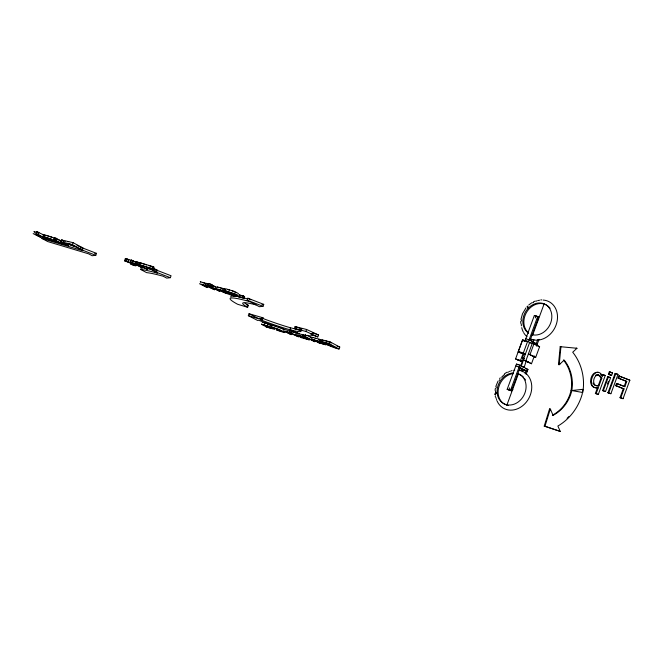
<?xml version="1.0" encoding="UTF-8"?>
<svg xmlns="http://www.w3.org/2000/svg" width="663" height="663" viewBox="0 0 663 663"><rect width="100%" height="100%" fill="white"/><g stroke="black" fill="none" stroke-linecap="round" stroke-linejoin="round"><path stroke-width="0.99" d="M520.745 321.331L520.72 323.295M571.813 390.532A37.053 34.493 -83.5 0 0 564.205 360.075L559.216 364.7L558.461 364.609L560.194 346.674L576.967 348.274L572.716 352.21A49.012 45.623 -83.5 0 1 583.125 390.109L582.777 392.496L571.058 390.441A37.053 34.493 -83.5 0 1 552.345 415.245L553.099 415.336A37.053 34.493 -83.5 0 0 571.813 390.532L582.918 389.322L582.164 394.294A53.289 49.601 -83.5 0 1 557.873 426.052L560.26 431.406L544.224 426.127L549.544 408.955L550.298 409.046L553.099 415.336M559.216 364.7L560.948 346.757L560.194 346.674M495.07 390.358L495.352 388.443M520.936 319.425L522.502 313.756L526.016 307.847M495.8 386.512L498.054 381.076M544.224 426.127L544.978 426.218L550.298 409.046M36.183 233.641L48.308 239.666C47.239 239.268 25.501 229.274 40.965 237.462L33.15 233.616L39.846 235.605L36.183 233.641L36.896 231.702L44.802 235.464M38.181 234.246L38.893 232.299M83.579 248.791L80.646 247.224L96.508 253.365L95.795 255.305L92.165 255.719L88.726 253.871L47.761 241.572L41.893 238.431L42.614 236.492M48.888 238.349L43.692 236.65L44.404 234.71L52.294 237.536L51.341 237.404M65.289 241.266L61.717 239.824L61.004 241.771L68.745 245.7L60.93 243.462L53.662 239.567L54.374 237.619L61.8 241.133M61.004 241.771C75.159 248.84 57.084 241.688 55.659 240.163L56.372 238.224M63.002 242.368L63.714 240.429M73.063 242.666L82.759 247.854L82.038 249.802L72.35 244.606L73.063 242.666L65.364 240.86M132.285 260.982L126.848 258.86L126.136 260.799L132.592 263.468L131.241 263.07C139.992 267.181 134.78 266.029 130.644 264.089C139.934 267.239 125.829 261.081 124.536 260.816L125.257 258.868L128.017 259.705M128.133 261.404L128.846 259.457M130.221 262.523L131.141 259.971L136.52 262.374M132.426 262.515L130.429 261.91L142.553 267.935L132.426 262.515L133.147 260.567M153.741 268.333L157.156 270.164L156.443 272.103L147.899 267.529L153.219 269.128L153.932 267.181L152.788 266.567L140.042 262.739L139.189 264.927L135.642 263.567L136.354 261.62L139.901 262.987L138.385 262.531M139.189 264.927L137.921 264.247L138.633 262.308M157.396 270.786L155.192 269.609L171.054 275.75L170.341 277.689L166.711 278.104L163.272 276.264A60.176 5.561 20.2 0 0 146.606 272.634L140.747 269.493L141.459 267.554A60.176 5.561 20.2 0 1 144.459 267.951M147.534 269.435L138.269 264.935L147.534 269.435L148.255 267.487M153.219 269.128L152.076 268.515L152.788 266.567M207.345 287.576L199.53 283.731L206.218 285.72L205.414 285.289L206.127 283.341L208.132 283.946L207.411 285.886L214.688 289.781C213.66 289.433 191.889 279.355 207.345 287.576L208.058 285.637M207.726 285.397L208.439 283.449L210.718 284.137L211.986 284.817L211.273 286.764L207.726 285.397L211.273 286.764M210.005 286.084L210.718 284.137M212.351 287.369L210.353 286.772L219.619 291.264L212.351 287.369L213.063 285.43L211.066 284.825M223.017 291.894C211.439 286.391 227.293 292.259 228.345 293.568C224.401 293.203 206.16 285.007 223.199 290.808L222.436 290.402L223.158 288.455L225.155 289.06L224.442 290.999L234.395 296.328L223.456 292.308M239.202 294.762L244.614 296.477L243.901 298.416L233.401 295.134L230.169 293.427L235.357 294.422L225.072 290.726L225.793 288.786L234.503 291.438L238.456 293.576M225.072 290.726L235.813 294.198L238.075 295.466L232.862 294.413L239.65 297.041L242.136 297.513L242.849 295.565M243.901 298.416L242.285 297.554L242.998 295.607M247.158 300.165L247.879 298.217L263.733 304.367L263.02 306.306L259.39 306.72L247.158 300.165L263.02 306.306M250.092 301.731A54.797 5.064 20.2 0 0 237.644 304.276L247.647 307.284L248.36 305.336A47.007 4.343 20.2 0 1 244.954 303.182M260.94 319.939A37.053 3.423 20.2 0 0 289.839 329.726L299.361 333.82L295.947 332.917A53.289 4.923 20.2 0 1 258.694 320.27L257.567 320.436L248.335 315.671L249.048 313.732L262.971 317.801L262.258 319.74L260.94 319.939L261.653 317.991L262.971 317.801M262.067 319.773L262.78 317.826M271.242 327.016L279.181 329.503L284.982 332.461A5.743 0.53 20.2 0 1 283.805 332.395L277.706 330.481L276.338 329.751L282.571 331.657L278.501 329.486L271.242 327.016L271.954 325.077M289.839 329.726L290.551 327.779A37.053 3.423 20.2 0 0 301.682 328.947L300.961 330.887A37.053 3.423 20.2 0 1 289.839 329.726L299.079 333.796A49.012 4.525 20.2 0 0 312.174 334.906L317.784 336.912L318.497 334.972L306.596 329.478L295.101 326.586L294.38 328.533L300.961 330.887M291.877 332.677L291.165 334.624L283.35 330.771L290.046 332.768L289.234 332.329L289.955 330.389M291.165 334.624C275.543 326.378 297.571 336.472 298.507 336.829L291.239 332.934L291.952 330.986L295.59 332.934M295.358 328.881L296.071 326.934M302.693 336.406L295.474 334.367L301.317 337.674L309.372 339.912L297.803 335.271L303.936 337.077L302.693 336.406L303.405 334.467M294.38 328.533L305.883 331.417L306.596 329.478M304.756 336.323L302.751 335.718L314.884 341.743L304.756 336.323L305.469 334.376M312.174 334.906L312.895 332.959L318.497 334.972M319.823 339.398L321.074 340.061L320.353 342.009L319.11 341.337L319.823 339.398L312.604 337.359L312.928 337.682M330.075 341.868L339.763 347.056L339.05 349.003L329.354 343.807L330.075 341.868L321.779 339.754M522.461 361.865L515.557 358.948L522.353 340.484L524.856 341.23M521.391 353.147L518.333 351.506L522.618 339.846L527.624 341.346L532.058 343.724M520.107 367.567L511.521 390.897L507.17 389.347L516.469 364.078L519.8 365.081L527.955 369.448L526.165 374.305M534.353 315.48L525.055 340.757L528.386 341.752L537.685 316.483L534.353 315.48L538.704 317.03L530.118 340.359M508.836 389.852L509.557 387.905M535.298 317.925L536.019 315.986M517.347 359.901L522.345 361.41L520.563 360.448L523.066 353.644L524.847 354.606M525.626 354.233L523.331 353.006L527.624 341.346M520.903 365.288L523.414 358.492L522.386 357.945L523.82 354.05M511.521 390.897L510.502 390.35L519.8 365.081M534.353 355.956L531.494 363.738L523.223 359.934L529.662 342.44L533.988 343.741L539.599 346.741L535.663 357.432L528.394 353.926L535.663 357.432M506.888 405.093L518.333 373.99M544.083 304.01L532.638 335.113A16.641 13.832 -61.8 0 1 531.991 334.898M520.786 370.65L521.499 368.711M543.138 300.066A20.802 17.296 -61.8 0 1 556.663 323.188A20.802 17.296 -61.8 0 1 532.223 339.547L531.511 341.495L533.176 341.992M531.494 363.738L525.892 360.73L532.323 343.235L539.599 346.741M522.171 371.786L522.892 369.846L526.223 370.849L525.146 373.758M532.903 342.63L533.972 339.713M524.151 367.451L526.024 361.434L528.693 362.23M530.06 354.432L533.988 343.741M537.668 339.746L536.234 343.633L533.732 342.879M536.541 346.119L539.044 339.315M595.366 393.49L597.504 387.681L598.266 387.772L596.128 393.582L595.366 393.49L598.291 394.46L605.269 375.482L602.352 374.512L601.822 375.962L602.576 376.054L603.106 374.595M593.708 384.449L595.084 385.394L598.208 385.783L601.101 377.927L598.275 374.96M598.266 374.827C592.507 375.316 591.487 387.482 598.962 385.866L601.855 378.009L599.891 375.523L596.791 374.736M608.394 374.313L609.289 371.885L610.043 371.976L612.504 372.979L611.609 375.399L608.394 374.313L611.609 375.399M602.592 390.557L607.689 376.692L608.443 376.775L610.606 377.661L605.51 391.526L602.592 390.557L605.51 391.526M609.148 374.396L610.043 371.976M603.347 390.64L608.443 376.775M607.474 384.043L608.493 381.275M607.971 392.753L615.082 373.443L615.836 373.526L617.999 374.413L610.888 393.723L607.971 392.753L610.888 393.723M608.725 392.844L615.836 373.526M623.295 388.775L615.654 385.651L616.457 383.471L624.853 386.678L626.767 381.457L618.04 378.117L618.844 375.938L629.85 380.206L623.046 398.687L620.013 397.676L623.295 388.775L624.049 388.858L620.775 397.759L620.013 397.676M618.04 378.117L618.794 378.208L619.598 376.02M615.654 385.651L616.408 385.742L617.212 383.554L624.853 386.678M624.098 386.587L626.013 381.374M499.662 378.606L500.267 377.827M558.461 364.609L559.953 364.012M528.726 305.013L531.85 302.718M202.671 282.662L203.367 282.745M504.477 373.791L506.922 372.233M595.515 375.341L596.128 374.935M533.558 301.789L535.256 301.068M523.157 358.252L524.135 358.468M94.693 253.564L96.508 253.365M261.918 304.566L263.733 304.367M597.504 387.681C586.954 389.571 589.564 370.236 598.556 372.523M598.266 387.772C584.153 389.645 594.769 362.47 602.576 376.054M540.776 299.908L541.754 299.891M235.771 292.557L232.282 290.875M576.213 348.191L576.967 348.274M612.504 372.979L609.289 371.885M617.999 374.413L615.082 373.443M605.269 375.482L602.352 374.512M629.85 380.206L618.844 375.938M601.101 377.927L601.855 378.009M616.457 383.471L617.212 383.554M598.208 385.783L598.962 385.866M550.713 409.974L549.958 409.891L549.544 408.955M264.769 323.047L264.404 323.179M227.956 289.706L229.663 290.079M46.94 235.638L45.714 235.406M68.745 241.647L67.808 241.672M43.692 236.65L51.283 239.293L47.463 238.622L50.877 240.321A5.66 0.522 20.2 0 0 53.844 241.365L58.336 242.575L50.289 239.807L54.093 240.462L49.75 238.431M219.884 287.742L220.97 288.024M315.87 338.395L315.082 338.37M296.867 332.486L297.505 332.644M520.753 366.1L522.858 366.722M273.189 325.351L273.985 325.566M241.705 295.764L242.882 296.079M47.728 235.837L49.601 236.401M265.275 323.179L266.758 323.619M248.335 315.671L262.258 319.74M325.351 340.716L331.193 342.962M525.767 338.81L529.099 339.812L537.254 344.18M518.333 351.506L523.331 353.006M531.196 355.426L532.861 355.932M518.06 352.144L525.552 354.398M522.386 357.945L524.052 358.443L521.193 366.216L523.878 367.261M523.223 359.934L525.892 360.73M515.557 358.948L520.563 360.448M525.461 368.694L527.955 369.448M515.756 366.026L519.088 367.029L527.242 371.396L519.378 367.965M146.506 264.951L140.042 262.739M148.611 265.59L153.932 267.181M210.469 284.361L211.986 284.817M72.35 244.606L64.394 242.583L76.32 247.233L82.867 250.738L41.893 238.431M135.642 263.567L137.921 264.247M152.076 268.515L139.321 264.686L145.794 266.899L156.443 272.103M80.646 247.224L82.759 247.854M155.755 269.742L157.156 270.164M53.662 239.567L55.659 240.163M124.536 260.816L128.224 261.918L126.136 260.799M205.414 285.289L207.411 285.886M222.436 290.402L224.442 290.999M82.038 249.802L79.933 249.164L95.795 255.305M246.545 304.789L248.36 305.336M507.17 389.347L510.502 390.35M321.074 340.061L318.712 339.265M267.761 324.389L271.358 325.467L270.247 324.945M270.463 325.417L272.294 325.972M329.354 343.807C308.336 336.489 333.688 348.44 339.05 349.003M337.036 346.235L339.763 347.056M289.234 332.329L291.239 332.934M320.353 342.009C296.676 334.293 342.705 350.263 318.953 342.779L319.723 343.202L311.892 339.299L319.11 341.337M238.788 294.886L240.163 295.317M266.045 325.566L263.576 324.945L270.645 327.414L266.775 325.815M274.905 325.831L276.131 326.213M36.954 232.357L33.904 231.594L34.965 232.39M204.005 282.935L207.246 284.062M544.978 426.218L560.26 431.406M221.865 288.306L222.843 288.645M320.171 340.119L321.505 340.575M320.494 340.442L322.276 341.089M295.101 326.586L301.682 328.947M222.751 288.43L217.116 286.83L217.912 287.502M223.547 288.902L224.948 289.416M50.463 236.484L54.714 238.357M267.487 323.867L268.929 324.398M278.684 327.099L279.894 327.563M170.341 277.689L154.479 271.548L157.413 273.123A60.176 5.561 20.2 0 0 140.747 269.493M618.794 378.208L626.767 381.457M607.689 376.692L609.852 377.579M616.408 385.742L624.049 388.858M620.775 397.759L623.046 398.687M596.128 393.582L598.291 394.46M281.062 328.036L284.261 329.536M272.269 325.566L264.86 322.806L262.258 322.458M305.883 331.417L317.784 336.912M322.259 340.036L323.055 340.426M249.048 313.732L258.28 318.497L259.407 318.323A53.289 4.923 20.2 0 0 261.844 319.251M537.685 316.483L538.704 317.03M537.337 319.019L538.696 319.748M522.618 339.846L524.914 341.072M516.469 364.078L518.002 364.899M511.596 388.999L512.955 389.728M247.879 298.217L250.805 299.792M223.158 288.455L223.92 288.861M307.16 335.279L312.223 337.989M310.218 337.392L311.908 338.296M213.063 285.43L216.702 287.377M208.439 283.449L209.715 284.129M212.881 285.803L215.608 287.261M206.127 283.341L206.939 283.772L200.284 281.709L200.773 282.189M153.344 268.614L155.051 269.534M136.354 261.62L137.622 262.299M131.141 259.971L135.36 262.225M126.848 258.86L128.241 259.606M125.257 258.868L126.268 259.415M77.032 245.285L79.742 246.735M61.717 239.824L64.203 241.158M54.374 237.619L60.739 241.025M36.896 231.702L38.363 232.489M42.498 234.702L44.313 235.672M600.512 373.924L601.233 374.902M592.962 382.999L593.261 383.786M495.269 396.134L495.452 397.038M495.559 394.825L495.559 394.841A4.16 1.417 -4.5 0 1 495.037 394.071L495.087 393.93A4.16 1.417 -4.5 0 1 495.385 393.582A4.16 1.367 -3.2 0 0 495.559 394.825A20.802 17.288 -61.8 0 1 495.609 390.946M532.654 302.825A20.802 17.296 -61.8 0 1 533.483 302.345M536.069 301.168A20.802 17.296 -61.8 0 1 536.947 300.861M537.834 300.604A20.802 17.296 -61.8 0 1 539.607 300.24M532.232 339.547A20.793 17.288 -61.8 0 1 529.861 338.602M527.035 336.721A20.793 17.288 -61.8 0 1 523.712 332.743M523.281 331.964A20.793 17.288 -61.8 0 1 521.74 327.671M521.408 325.815A20.793 17.288 -61.8 0 1 521.259 323.9M521.358 320.967A20.793 17.288 -61.8 0 1 521.474 319.98M497.142 401.132A20.802 17.296 -61.8 0 0 506.482 409.527A20.802 17.288 -61.8 0 0 530.624 394.137A20.802 17.288 -61.8 0 0 519.112 370.261M496.794 400.295A20.802 17.296 -61.8 0 1 496.479 399.441M496.214 398.554A20.802 17.296 -61.8 0 1 495.982 397.651M496.098 387.996A20.802 17.288 -61.8 0 1 496.347 387.018M499.206 380.512A20.802 17.288 -61.8 0 1 499.761 379.659M501.626 377.255A20.802 17.288 -61.8 0 1 504.51 374.496M507.742 372.324A20.802 17.288 -61.8 0 1 508.587 371.893M509.449 371.495A20.802 17.288 -61.8 0 1 510.319 371.147M511.198 370.849A20.802 17.288 -61.8 0 1 512.085 370.592M513.858 370.219A20.802 17.288 -61.8 0 1 514.753 370.103M517.314 373.451A16.641 13.832 -61.8 0 1 521.375 399.06A16.641 13.832 -61.8 0 1 497.797 396.242A16.641 13.832 -61.8 0 1 513.195 372.954M517.67 373.816A16.641 13.832 -61.8 0 1 521.955 375.822M522.485 376.252A16.641 13.832 -61.8 0 1 523.48 377.197M524.375 378.266A16.641 13.832 -61.8 0 1 524.773 378.838M525.146 379.435A16.641 13.832 -61.8 0 1 525.494 380.065M508.223 405.416A16.641 13.832 -61.8 0 1 498.128 391.013L498.195 390.225A16.641 13.832 -61.8 0 1 513.51 373.551M528.552 333.133A16.641 13.832 -61.8 0 1 530.665 306.057A16.641 13.832 -61.8 0 1 551.84 315.986A16.641 13.832 -61.8 0 1 531.618 334.566M549.229 307.218A16.641 13.832 -61.8 0 0 527.731 310.557L527.259 311.22A16.641 13.832 -61.8 0 0 528.477 332.859M549.685 307.74A16.641 13.832 -61.8 0 1 550.116 308.287M568.871 416.53A53.289 49.601 -83.5 0 1 567.097 418.353M563.451 359.992A37.053 34.493 -83.5 0 1 571.058 390.441M148.288 268.706A60.176 5.561 20.2 0 1 149.73 269.029M230.898 297.132A54.797 5.064 20.2 0 1 237.279 296.51M238.324 296.701A54.797 5.064 20.2 0 1 241.912 297.472M243.512 297.853A54.797 5.064 20.2 0 1 247.912 298.988M247.647 307.284A47.007 4.343 20.2 0 1 255.951 304.872M290.551 327.779A37.053 3.423 20.2 0 1 261.653 317.991M312.895 332.959A49.012 4.525 20.2 0 1 310.425 333.928M66.922 243.387L75.217 246.644L71.347 244.564L66.922 243.387M527.284 306.414L527.276 306.455A4.16 0.738 43.8 0 0 527.334 306.754L527.35 306.737A4.16 0.68 42.6 0 1 528.038 306.546L528.055 306.538A4.16 0.738 43.8 0 0 527.3 306.389L527.3 306.389M323.519 342.415L331.185 345.29L328.351 343.766L323.519 342.415M306.928 338.967L299.502 336.232L306.928 338.967M323.345 343.898L315.919 341.155L323.345 343.898M527.533 307.077L527.508 307.102A4.16 0.738 43.8 0 0 528.278 308.154L527.533 307.077M326.983 344.404L335.843 347.777L332.262 345.862L326.983 344.404M261.504 324.149L263.344 325.442L272.559 328.575L265.299 326.436L266.634 327.149L274.888 329.412L269.178 326.511L261.504 324.149M495.916 393.283L495.791 393.35A4.16 1.417 -4.5 0 1 497.134 392.803L495.916 393.283"/></g></svg>
